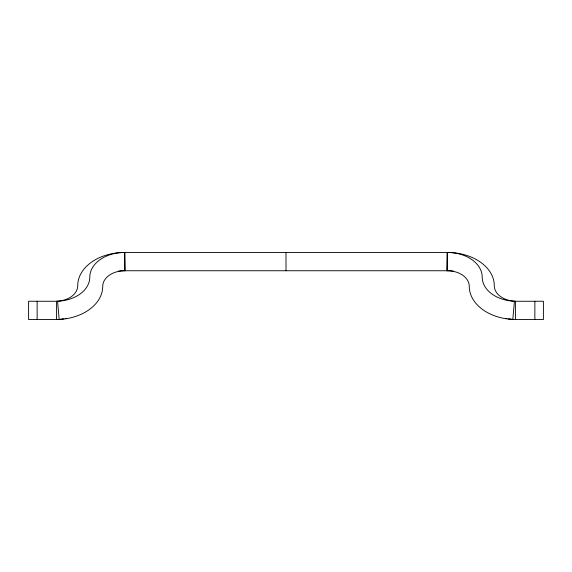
<?xml version="1.0" encoding="UTF-8"?>
<svg xmlns="http://www.w3.org/2000/svg" width="572" height="572" viewBox="0 0 572 572"><rect width="100%" height="100%" fill="white"/><g stroke="black" fill="none" stroke-linecap="round" stroke-linejoin="round"><path stroke-width="0.86" d="M447.261 253.06L446.868 270.742L447.261 270.749A34.084 24.103 0 0 1 453.646 271.178M512.812 319.505L514.428 301.28L543.4 301.251L543.4 319.555L515.408 319.555L507.464 318.962A47.018 33.247 0 0 1 469.355 288.395L469.219 285.328A22.001 15.558 0 0 0 447.261 270.749L124.739 270.749A34.084 24.103 0 0 0 118.354 271.178M60.239 319.34L62.269 319.112M57.572 301.28L59.188 319.505L28.6 319.555L28.6 301.251L57.572 301.28L62.112 300.822A34.084 24.103 0 0 0 89.797 277.148A34.935 24.703 0 0 1 124.739 252.452L450.214 252.517A47.018 33.247 0 0 1 494.187 283.605L494.322 286.672A22.001 15.558 0 0 0 512.154 300.979L515.408 301.251L515.408 319.555M59.188 319.505L58.208 319.526L64.536 318.962A47.018 33.247 0 0 0 102.645 288.395L102.781 285.328A22.001 15.558 0 0 1 124.739 270.749L125.132 270.742L124.739 253.06M514.428 301.28L509.888 300.822A34.084 24.103 0 0 1 482.203 277.148A34.935 24.703 0 0 0 447.261 252.452L447.261 270.749M509.731 319.112L511.761 319.34M534.863 301.251L534.863 319.555M286 252.452L286 270.749M124.739 270.749L124.739 252.452L121.786 252.517A47.018 33.247 0 0 0 77.813 283.605L77.678 286.672A22.001 15.558 0 0 1 59.846 300.979L56.592 301.251L56.592 319.555M37.137 301.251L37.137 319.555M509.731 319.112A34.935 24.703 0 0 1 508.301 318.897M506.885 318.64A34.935 24.703 0 0 1 505.484 318.339M66.516 318.339A34.935 24.703 0 0 1 65.115 318.64M63.699 318.897A34.935 24.703 0 0 1 62.269 319.112"/></g></svg>
